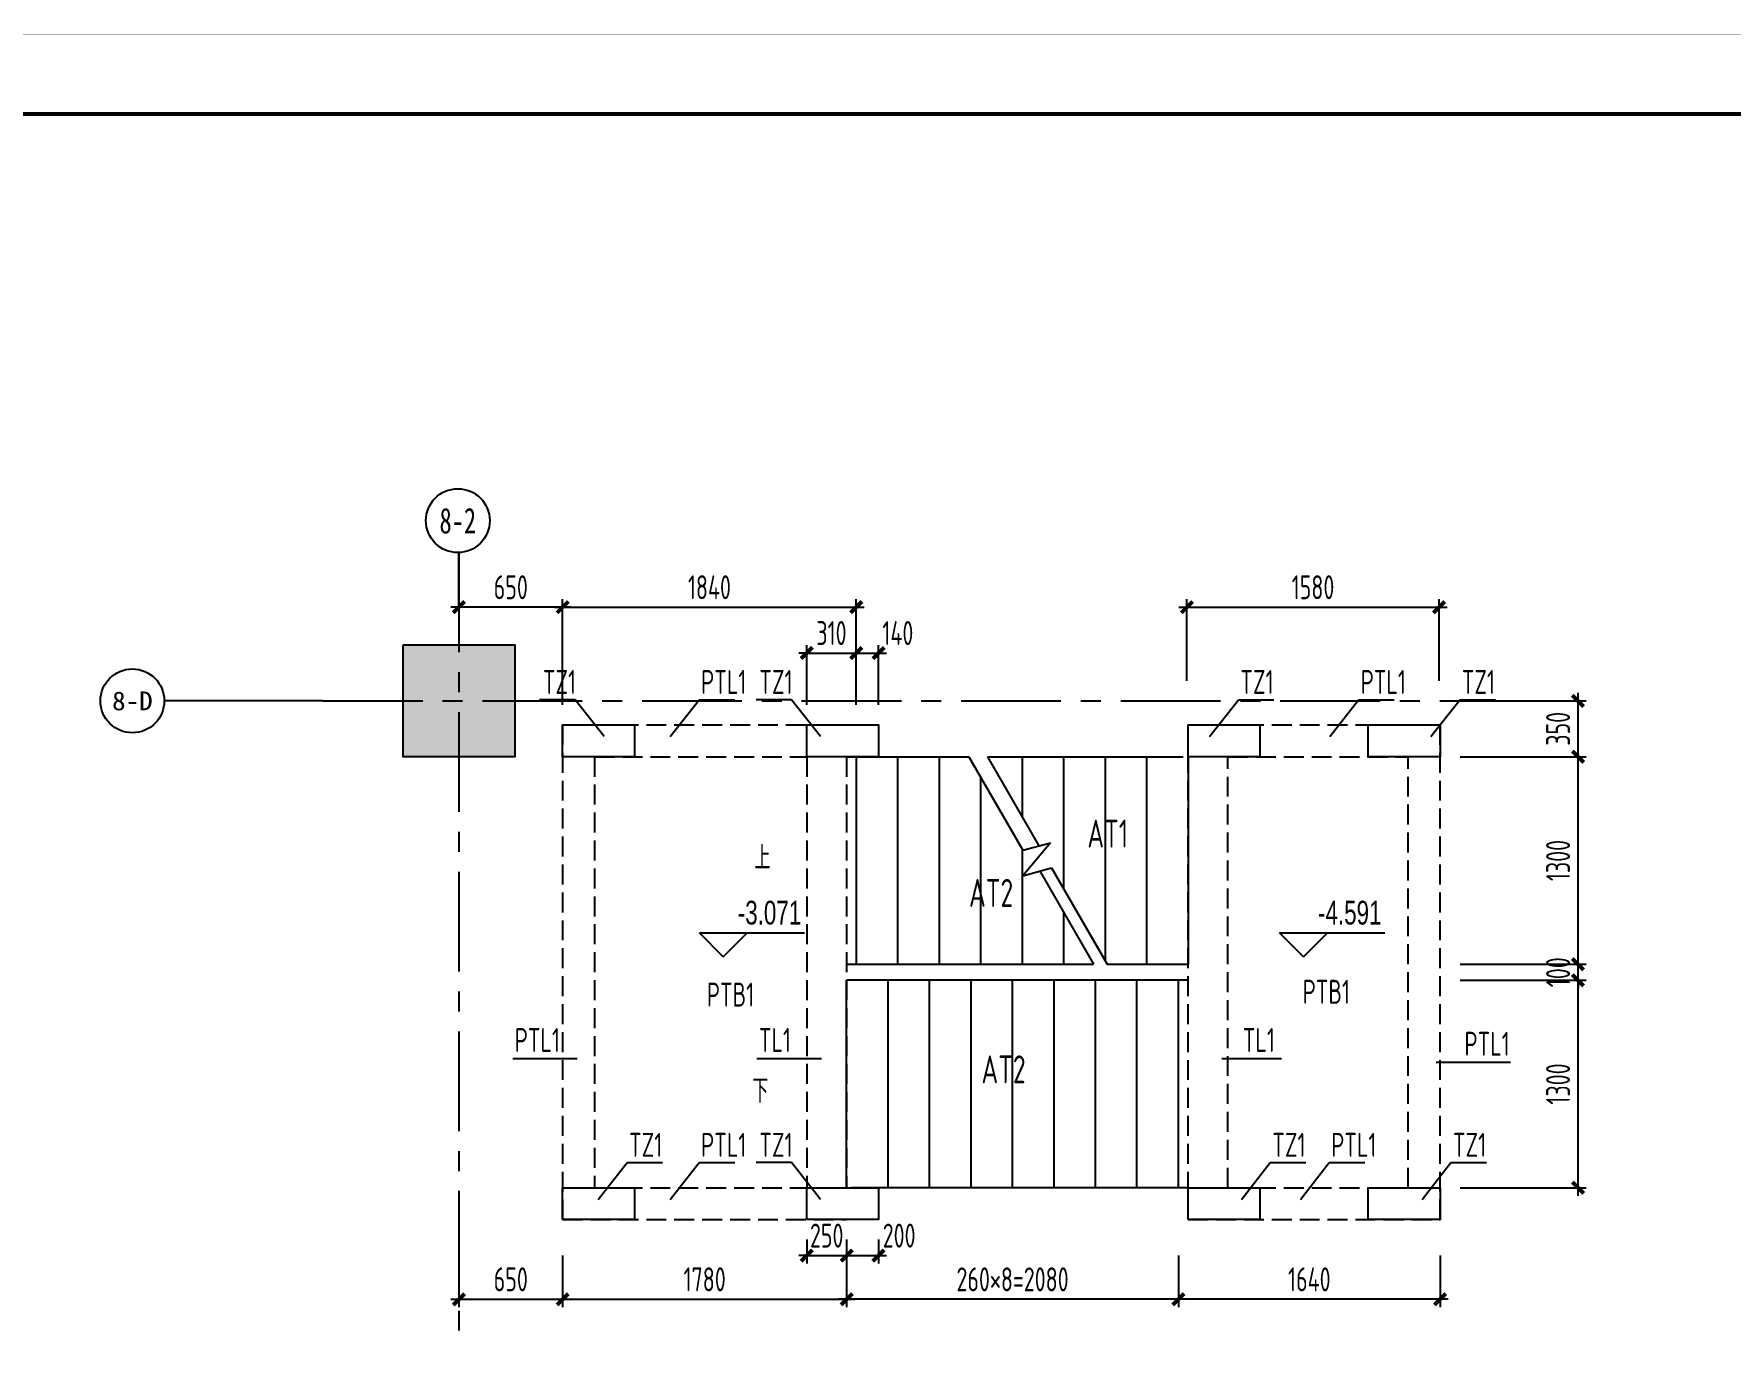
# Model space of a CAD drawing. Extents: x -187783 to -105087, y -63171 to 78346.
# Drawn here: x -149452 to -138821, y 7853 to 16192 of the extents above; entities that cross this region are included whole.
import ezdxf
from ezdxf.enums import TextEntityAlignment as Align

# ---------------------------------------------------------------- set-up
doc = ezdxf.new("R2010")
doc.units = 0
doc.header["$LTSCALE"] = 500
doc.linetypes.add('CENTER', pattern=[2, 1.25, -0.25, 0.25, -0.25])
doc.linetypes.add('DASH', pattern=[0.35, 0.25, -0.1])
doc.layers.get('0').update_dxf_attribs({"linetype": 'CONTINUOUS'})
doc.layers.get('Defpoints').update_dxf_attribs({"color": 167, "linetype": 'CONTINUOUS'})
for name, color, linetype in [('02-TEXT_轴号', 7, 'CONTINUOUS'), ('AXIS', 253, 'CENTER'), ('AXIS_TEXT', 7, 'CONTINUOUS'), ('DIM', 3, 'CONTINUOUS'), ('PUB_TEXT', 7, 'CONTINUOUS'), ('s-beam', 4, 'DASH'), ('s-colu', 40, 'CONTINUOUS'), ('s-colu-hatc', 16, 'CONTINUOUS'), ('s-dim', 3, 'CONTINUOUS'), ('S-DIM-B', 3, 'CONTINUOUS'), ('s-stair', 7, 'CONTINUOUS'), ('S_TEXT', 7, 'CONTINUOUS'), ('S_THIN', 7, 'CONTINUOUS')]:
    doc.layers.add(name, color=color, linetype=linetype)
doc.styles.add('_TCH_AXIS', font='')
doc.styles.add('_TCH_DIM', font='ros.shx', dxfattribs={"width": 0.8, "bigfont": 'jd.shx'})
doc.styles.add('COMPLEX', font='COMPLEX')
doc.styles.add('TSSD_Dimension', font='tssdeng.shx', dxfattribs={"width": 0.7, "bigfont": 'TSSDCHN.SHX'})
doc.styles.add('TSSD_Rein', font='Tssdeng.shx', dxfattribs={"width": 0.7, "bigfont": 'hztxt.shx'})
doc.styles.get('_TCH_AXIS').set_extended_font_data('STXihei')
doc.dimstyles.new('TSSD_50_50', dxfattribs={"dimtxt": 150, "dimasz": 50, "dimexe": 50, "dimexo": 125, "dimgap": 50, "dimtad": 1, "dimdec": 0, "dimzin": 0, "dimdsep": 46, "dimtxsty": 'TSSD_Dimension', "dimblk": 'ARCHTICK', "dimblk1": 'ARCHTICK', "dimblk2": 'ARCHTICK', "dimcen": 0, "dimdle": 50, "dimclrt": 7, "dimadec": 0, "dimazin": 0, "dimtfac": 1, "dimtdec": 0, "dimtix": 1, "dimtmove": 2, "dimatfit": 3, "dimfxl": 1, "dimtolj": 1, "dimtzin": 0, "dimarcsym": 0})

# ---------------------------------------------------------------- blocks, each defined once
blk = doc.blocks.new('_ArchTick')
at = {"color": 0, "const_width": 0.5}
blk.add_lwpolyline([(-0.71, -0.71), (0.71, 0.71)], dxfattribs=at)
blk = doc.blocks.new('*D330')
at = {"layer": 'Defpoints', "color": 0, "transparency": 16777216}
for p in [(-140638, 10264), (-139774, 10264), (-140638, 8964)]:
    blk.add_point(p, dxfattribs=at)
at = {"layer": 's-dim', "color": 0, "lineweight": -2, "transparency": 16777216}
for p, q in [((-139774, 8914), (-139774, 10314)), ((-140513, 10264), (-139724, 10264)), ((-140513, 8964), (-139724, 8964))]:
    blk.add_line(p, q, dxfattribs=at)
at = {"layer": 's-dim', "color": 0, "lineweight": -2, "transparency": 16777216, "xscale": 50, "yscale": 50, "zscale": 50}
for p, rotation in [((-139774, 10264), 90), ((-139774, 8964), 270)]:
    blk.add_blockref('_ArchTick', p, dxfattribs=dict(at, rotation=rotation))
at = {"layer": 's-dim', "color": 7, "transparency": 16777216, "insert": (-139899, 9614), "char_height": 150, "attachment_point": 5, "rotation": 90, "style": 'TSSD_Dimension'}
blk.add_mtext('\\A1;1300', dxfattribs=at)
blk = doc.blocks.new('*D331')
at = {"layer": 'Defpoints', "color": 0, "transparency": 16777216}
for p in [(-140638, 10364), (-139774, 10364), (-140638, 10264)]:
    blk.add_point(p, dxfattribs=at)
at = {"layer": 's-dim', "color": 0, "lineweight": -2, "transparency": 16777216}
for p, q in [((-140513, 10364), (-139724, 10364)), ((-139774, 10364), (-139774, 10414)), ((-139774, 10264), (-139774, 10364)), ((-140513, 10264), (-139724, 10264)), ((-139774, 10264), (-139774, 10214))]:
    blk.add_line(p, q, dxfattribs=at)
at = {"layer": 's-dim', "color": 0, "lineweight": -2, "transparency": 16777216, "xscale": 50, "yscale": 50, "zscale": 50}
for p, rotation in [((-139774, 10364), 270), ((-139774, 10264), 90)]:
    blk.add_blockref('_ArchTick', p, dxfattribs=dict(at, rotation=rotation))
at = {"layer": 's-dim', "color": 7, "transparency": 16777216, "insert": (-139899, 10314), "char_height": 150, "attachment_point": 5, "rotation": 90, "style": 'TSSD_Dimension'}
blk.add_mtext('\\A1;100', dxfattribs=at)
blk = doc.blocks.new('*D332')
at = {"layer": 'Defpoints', "color": 0, "transparency": 16777216}
for p in [(-140638, 11664), (-139774, 11664), (-140638, 10364)]:
    blk.add_point(p, dxfattribs=at)
at = {"layer": 's-dim', "color": 0, "lineweight": -2, "transparency": 16777216}
for p, q in [((-139774, 10314), (-139774, 11714)), ((-140513, 11664), (-139724, 11664)), ((-140513, 10364), (-139724, 10364))]:
    blk.add_line(p, q, dxfattribs=at)
at = {"layer": 's-dim', "color": 0, "lineweight": -2, "transparency": 16777216, "xscale": 50, "yscale": 50, "zscale": 50}
for p, rotation in [((-139774, 11664), 90), ((-139774, 10364), 270)]:
    blk.add_blockref('_ArchTick', p, dxfattribs=dict(at, rotation=rotation))
at = {"layer": 's-dim', "color": 7, "transparency": 16777216, "insert": (-139899, 11014), "char_height": 150, "attachment_point": 5, "rotation": 90, "style": 'TSSD_Dimension'}
blk.add_mtext('\\A1;1300', dxfattribs=at)
blk = doc.blocks.new('*D344')
at = {"layer": 'Defpoints', "color": 0, "transparency": 16777216}
for p in [(-144358, 8664), (-142278, 8664), (-144358, 8265)]:
    blk.add_point(p, dxfattribs=at)
at = {"layer": 's-dim', "color": 0, "lineweight": -2, "transparency": 16777216}
for p, q in [((-144358, 8539), (-144358, 8215)), ((-142278, 8539), (-142278, 8215)), ((-142228, 8265), (-144408, 8265))]:
    blk.add_line(p, q, dxfattribs=at)
at = {"layer": 's-dim', "color": 0, "lineweight": -2, "transparency": 16777216, "xscale": 50, "yscale": 50, "zscale": 50, "rotation": 180}
blk.add_blockref('_ArchTick', (-144358, 8265), dxfattribs=at)
at = {"layer": 's-dim', "color": 0, "lineweight": -2, "transparency": 16777216, "xscale": 50, "yscale": 50, "zscale": 50}
blk.add_blockref('_ArchTick', (-142278, 8265), dxfattribs=at)
at = {"layer": 's-dim', "color": 7, "transparency": 16777216, "insert": (-143318, 8390), "char_height": 150, "attachment_point": 5, "style": 'TSSD_Dimension'}
blk.add_mtext('\\A1;260×8=2080', dxfattribs=at)
blk = doc.blocks.new('*D345')
at = {"layer": 'Defpoints', "color": 0, "transparency": 16777216}
for p in [(-146788, 8664), (-146138, 8664), (-146138, 8265)]:
    blk.add_point(p, dxfattribs=at)
at = {"layer": 's-dim', "color": 0, "lineweight": -2, "transparency": 16777216}
for p, q in [((-146788, 8539), (-146788, 8215)), ((-146138, 8539), (-146138, 8215)), ((-146838, 8265), (-146088, 8265))]:
    blk.add_line(p, q, dxfattribs=at)
at = {"layer": 's-dim', "color": 0, "lineweight": -2, "transparency": 16777216, "xscale": 50, "yscale": 50, "zscale": 50, "rotation": 180}
blk.add_blockref('_ArchTick', (-146788, 8265), dxfattribs=at)
at = {"layer": 's-dim', "color": 0, "lineweight": -2, "transparency": 16777216, "xscale": 50, "yscale": 50, "zscale": 50}
blk.add_blockref('_ArchTick', (-146138, 8265), dxfattribs=at)
at = {"layer": 's-dim', "color": 7, "transparency": 16777216, "insert": (-146463, 8390), "char_height": 150, "attachment_point": 5, "style": 'TSSD_Dimension'}
blk.add_mtext('\\A1;650', dxfattribs=at)
blk = doc.blocks.new('*D346')
at = {"layer": 'Defpoints', "color": 0, "transparency": 16777216}
for p in [(-146138, 8664), (-144358, 8664), (-144358, 8265)]:
    blk.add_point(p, dxfattribs=at)
at = {"layer": 's-dim', "color": 0, "lineweight": -2, "transparency": 16777216}
for p, q in [((-146138, 8539), (-146138, 8215)), ((-144358, 8539), (-144358, 8215)), ((-146188, 8265), (-144308, 8265))]:
    blk.add_line(p, q, dxfattribs=at)
at = {"layer": 's-dim', "color": 0, "lineweight": -2, "transparency": 16777216, "xscale": 50, "yscale": 50, "zscale": 50, "rotation": 180}
blk.add_blockref('_ArchTick', (-146138, 8265), dxfattribs=at)
at = {"layer": 's-dim', "color": 0, "lineweight": -2, "transparency": 16777216, "xscale": 50, "yscale": 50, "zscale": 50}
blk.add_blockref('_ArchTick', (-144358, 8265), dxfattribs=at)
at = {"layer": 's-dim', "color": 7, "transparency": 16777216, "insert": (-145248, 8390), "char_height": 150, "attachment_point": 5, "style": 'TSSD_Dimension'}
blk.add_mtext('\\A1;1780', dxfattribs=at)
blk = doc.blocks.new('*D347')
at = {"layer": 'Defpoints', "color": 0, "transparency": 16777216}
for p in [(-142278, 8664), (-140638, 8664), (-142278, 8265)]:
    blk.add_point(p, dxfattribs=at)
at = {"layer": 's-dim', "color": 0, "lineweight": -2, "transparency": 16777216}
for p, q in [((-142278, 8539), (-142278, 8215)), ((-140638, 8539), (-140638, 8215)), ((-140588, 8265), (-142328, 8265))]:
    blk.add_line(p, q, dxfattribs=at)
at = {"layer": 's-dim', "color": 0, "lineweight": -2, "transparency": 16777216, "xscale": 50, "yscale": 50, "zscale": 50, "rotation": 180}
blk.add_blockref('_ArchTick', (-142278, 8265), dxfattribs=at)
at = {"layer": 's-dim', "color": 0, "lineweight": -2, "transparency": 16777216, "xscale": 50, "yscale": 50, "zscale": 50}
blk.add_blockref('_ArchTick', (-140638, 8265), dxfattribs=at)
at = {"layer": 's-dim', "color": 7, "transparency": 16777216, "insert": (-141458, 8390), "char_height": 150, "attachment_point": 5, "style": 'TSSD_Dimension'}
blk.add_mtext('\\A1;1640', dxfattribs=at)
blk = doc.blocks.new('*D348')
at = {"layer": 'Defpoints', "color": 0, "transparency": 16777216}
for p in [(-146788, 12601), (-146788, 12601), (-146138, 12119)]:
    blk.add_point(p, dxfattribs=at)
at = {"layer": 's-dim', "color": 0, "lineweight": -2, "transparency": 16777216}
for p, q in [((-146788, 12726), (-146788, 12651)), ((-146138, 12244), (-146138, 12651)), ((-146088, 12601), (-146838, 12601))]:
    blk.add_line(p, q, dxfattribs=at)
at = {"layer": 's-dim', "color": 0, "lineweight": -2, "transparency": 16777216, "xscale": 50, "yscale": 50, "zscale": 50, "rotation": 180}
blk.add_blockref('_ArchTick', (-146788, 12601), dxfattribs=at)
at = {"layer": 's-dim', "color": 0, "lineweight": -2, "transparency": 16777216, "xscale": 50, "yscale": 50, "zscale": 50}
blk.add_blockref('_ArchTick', (-146138, 12601), dxfattribs=at)
at = {"layer": 's-dim', "color": 7, "transparency": 16777216, "insert": (-146463, 12726), "char_height": 150, "attachment_point": 5, "style": 'TSSD_Dimension'}
blk.add_mtext('\\A1;650', dxfattribs=at)
blk = doc.blocks.new('*D349')
at = {"layer": 'Defpoints', "color": 0, "transparency": 16777216}
for p in [(-144298, 12601), (-146138, 11864), (-144298, 11864)]:
    blk.add_point(p, dxfattribs=at)
at = {"layer": 's-dim', "color": 0, "lineweight": -2, "transparency": 16777216}
for p, q in [((-146138, 11989), (-146138, 12651)), ((-144298, 11989), (-144298, 12651)), ((-146188, 12601), (-144248, 12601))]:
    blk.add_line(p, q, dxfattribs=at)
at = {"layer": 's-dim', "color": 0, "lineweight": -2, "transparency": 16777216, "xscale": 50, "yscale": 50, "zscale": 50, "rotation": 180}
blk.add_blockref('_ArchTick', (-146138, 12601), dxfattribs=at)
at = {"layer": 's-dim', "color": 0, "lineweight": -2, "transparency": 16777216, "xscale": 50, "yscale": 50, "zscale": 50}
blk.add_blockref('_ArchTick', (-144298, 12601), dxfattribs=at)
at = {"layer": 's-dim', "color": 7, "transparency": 16777216, "insert": (-145218, 12726), "char_height": 150, "attachment_point": 5, "style": 'TSSD_Dimension'}
blk.add_mtext('\\A1;1840', dxfattribs=at)
blk = doc.blocks.new('*D350')
at = {"layer": 'Defpoints', "color": 0, "transparency": 16777216}
for p in [(-140645, 12601), (-142225, 12014), (-140645, 12014)]:
    blk.add_point(p, dxfattribs=at)
at = {"layer": 's-dim', "color": 0, "lineweight": -2, "transparency": 16777216}
for p, q in [((-142225, 12139), (-142225, 12651)), ((-140645, 12139), (-140645, 12651)), ((-142275, 12601), (-140595, 12601))]:
    blk.add_line(p, q, dxfattribs=at)
at = {"layer": 's-dim', "color": 0, "lineweight": -2, "transparency": 16777216, "xscale": 50, "yscale": 50, "zscale": 50, "rotation": 180}
blk.add_blockref('_ArchTick', (-142225, 12601), dxfattribs=at)
at = {"layer": 's-dim', "color": 0, "lineweight": -2, "transparency": 16777216, "xscale": 50, "yscale": 50, "zscale": 50}
blk.add_blockref('_ArchTick', (-140645, 12601), dxfattribs=at)
at = {"layer": 's-dim', "color": 7, "transparency": 16777216, "insert": (-141435, 12726), "char_height": 150, "attachment_point": 5, "style": 'TSSD_Dimension'}
blk.add_mtext('\\A1;1580', dxfattribs=at)
blk = doc.blocks.new('*D351')
at = {"layer": 'Defpoints', "color": 0, "transparency": 16777216}
for p in [(-140638, 12014), (-139774, 12014), (-140638, 11664)]:
    blk.add_point(p, dxfattribs=at)
at = {"layer": 's-dim', "color": 0, "lineweight": -2, "transparency": 16777216}
for p, q in [((-140513, 12014), (-139724, 12014)), ((-139774, 11614), (-139774, 12064)), ((-140513, 11664), (-139724, 11664))]:
    blk.add_line(p, q, dxfattribs=at)
at = {"layer": 's-dim', "color": 0, "lineweight": -2, "transparency": 16777216, "xscale": 50, "yscale": 50, "zscale": 50}
for p, rotation in [((-139774, 12014), 90), ((-139774, 11664), 270)]:
    blk.add_blockref('_ArchTick', p, dxfattribs=dict(at, rotation=rotation))
at = {"layer": 's-dim', "color": 7, "transparency": 16777216, "insert": (-139899, 11839), "char_height": 150, "attachment_point": 5, "rotation": 90, "style": 'TSSD_Dimension'}
blk.add_mtext('\\A1;350', dxfattribs=at)
blk = doc.blocks.new('*D352')
at = {"layer": 'Defpoints', "color": 0, "transparency": 16777216}
for p in [(-144608, 8764), (-144358, 8764), (-144358, 8539)]:
    blk.add_point(p, dxfattribs=at)
at = {"layer": 's-dim', "color": 0, "lineweight": -2, "transparency": 16777216}
for p, q in [((-144608, 8639), (-144608, 8489)), ((-144358, 8639), (-144358, 8489)), ((-144608, 8539), (-144658, 8539)), ((-144608, 8539), (-144358, 8539)), ((-144358, 8539), (-144308, 8539))]:
    blk.add_line(p, q, dxfattribs=at)
at = {"layer": 's-dim', "color": 0, "lineweight": -2, "transparency": 16777216, "xscale": 50, "yscale": 50, "zscale": 50}
blk.add_blockref('_ArchTick', (-144608, 8539), dxfattribs=at)
at = {"layer": 's-dim', "color": 0, "lineweight": -2, "transparency": 16777216, "xscale": 50, "yscale": 50, "zscale": 50, "rotation": 180}
blk.add_blockref('_ArchTick', (-144358, 8539), dxfattribs=at)
at = {"layer": 's-dim', "color": 7, "transparency": 16777216, "insert": (-144483, 8664), "char_height": 150, "attachment_point": 5, "style": 'TSSD_Dimension'}
blk.add_mtext('\\A1;250', dxfattribs=at)
blk = doc.blocks.new('*D353')
at = {"layer": 'Defpoints', "color": 0, "transparency": 16777216}
for p in [(-144358, 8764), (-144158, 8764), (-144158, 8539)]:
    blk.add_point(p, dxfattribs=at)
at = {"layer": 's-dim', "color": 0, "lineweight": -2, "transparency": 16777216}
for p, q in [((-144358, 8639), (-144358, 8489)), ((-144158, 8639), (-144158, 8489)), ((-144408, 8539), (-144108, 8539))]:
    blk.add_line(p, q, dxfattribs=at)
at = {"layer": 's-dim', "color": 0, "lineweight": -2, "transparency": 16777216, "xscale": 50, "yscale": 50, "zscale": 50, "rotation": 180}
blk.add_blockref('_ArchTick', (-144358, 8539), dxfattribs=at)
at = {"layer": 's-dim', "color": 0, "lineweight": -2, "transparency": 16777216, "xscale": 50, "yscale": 50, "zscale": 50}
blk.add_blockref('_ArchTick', (-144158, 8539), dxfattribs=at)
at = {"layer": 's-dim', "color": 7, "transparency": 16777216, "insert": (-144029, 8664), "char_height": 150, "attachment_point": 5, "style": 'TSSD_Dimension'}
blk.add_mtext('\\A1;200', dxfattribs=at)
blk = doc.blocks.new('*D354')
at = {"layer": 'Defpoints', "color": 0, "transparency": 16777216}
for p in [(-144298, 12314), (-144298, 11989), (-144608, 11864)]:
    blk.add_point(p, dxfattribs=at)
at = {"layer": 's-dim', "color": 0, "lineweight": -2, "transparency": 16777216}
for p, q in [((-144608, 11989), (-144608, 12364)), ((-144298, 12114), (-144298, 12364)), ((-144608, 12314), (-144658, 12314)), ((-144608, 12314), (-144298, 12314)), ((-144298, 12314), (-144248, 12314))]:
    blk.add_line(p, q, dxfattribs=at)
at = {"layer": 's-dim', "color": 0, "lineweight": -2, "transparency": 16777216, "xscale": 50, "yscale": 50, "zscale": 50}
blk.add_blockref('_ArchTick', (-144608, 12314), dxfattribs=at)
at = {"layer": 's-dim', "color": 0, "lineweight": -2, "transparency": 16777216, "xscale": 50, "yscale": 50, "zscale": 50, "rotation": 180}
blk.add_blockref('_ArchTick', (-144298, 12314), dxfattribs=at)
at = {"layer": 's-dim', "color": 7, "transparency": 16777216, "insert": (-144453, 12439), "char_height": 150, "attachment_point": 5, "style": 'TSSD_Dimension'}
blk.add_mtext('\\A1;310', dxfattribs=at)
blk = doc.blocks.new('*D355')
at = {"layer": 'Defpoints', "color": 0, "transparency": 16777216}
for p in [(-144158, 12314), (-144298, 11989), (-144158, 11864)]:
    blk.add_point(p, dxfattribs=at)
at = {"layer": 's-dim', "color": 0, "lineweight": -2, "transparency": 16777216}
for p, q in [((-144298, 12114), (-144298, 12364)), ((-144158, 11989), (-144158, 12364)), ((-144348, 12314), (-144108, 12314))]:
    blk.add_line(p, q, dxfattribs=at)
at = {"layer": 's-dim', "color": 0, "lineweight": -2, "transparency": 16777216, "xscale": 50, "yscale": 50, "zscale": 50, "rotation": 180}
blk.add_blockref('_ArchTick', (-144298, 12314), dxfattribs=at)
at = {"layer": 's-dim', "color": 0, "lineweight": -2, "transparency": 16777216, "xscale": 50, "yscale": 50, "zscale": 50}
blk.add_blockref('_ArchTick', (-144158, 12314), dxfattribs=at)
at = {"layer": 's-dim', "color": 7, "transparency": 16777216, "insert": (-144037, 12439), "char_height": 150, "attachment_point": 5, "style": 'TSSD_Dimension'}
blk.add_mtext('\\A1;140', dxfattribs=at)
blk = doc.blocks.new('_AXISO')
blk.add_circle((0, 0), 0.5)
at = {"layer": 'AXIS_TEXT', "style": 'COMPLEX', "width": 1.041667}
blk.add_attdef('A', text='', height=0.56, dxfattribs=at).set_placement((-0.25, -0.28), (0.25, -0.28), align=Align.FIT)

msp = doc.modelspace()

# ---------------------------------------------------------------- hatches: boundary and pattern name
at = {"layer": 's-colu-hatc'}
h = msp.add_hatch(color=256, dxfattribs=at)
h.dxf.hatch_style = 1
h.paths.add_polyline_path([(-147138.3, 12364.2), (-146438.3, 12364.2), (-146438.3, 11664.2), (-147138.3, 11664.2)])

# ---------------------------------------------------------------- linework, layer by layer
for points, const_width in [([(-160908.6, -13508.8), (-108358.6, -13508.8), (-108358.6, 16191.2), (-160908.6, 16191.2)], 2.5), ([(-112108.6, 15691.2), (-159658.6, 15691.2), (-159658.6, -13008.8), (-112108.6, -13008.8)], 25)]:
    msp.add_lwpolyline(points, close=True, dxfattribs=dict(const_width=const_width))
at = {"layer": 'AXIS', "color": 1}
for p, q in [((-146788.3, 12943.5), (-146788.3, 8000.6)), ((-147640, 12014.2), (-140429, 12014.2))]:
    msp.add_line(p, q, dxfattribs=at)
at = {"layer": 'DIM'}
for p, q in [((-145131.1, 10410.5), (-145281.1, 10560.5)), ((-145281.1, 10560.5), (-144621.5, 10560.5)), ((-145131.1, 10410.5), (-144981.1, 10560.5)), ((-141494.3, 10410.5), (-141644.3, 10560.5)), ((-141644.3, 10560.5), (-140984.7, 10560.5)), ((-141494.3, 10410.5), (-141344.3, 10560.5))]:
    msp.add_line(p, q, dxfattribs=at)
at = {"layer": 's-beam'}
for p, q in [((-146138.3, 11864.2), (-144358.3, 11864.2)), ((-146138.3, 11864.2), (-146138.3, 8764.2)), ((-142218.3, 11864.2), (-140638.3, 11864.2)), ((-142218.3, 8764.2), (-142218.3, 11864.2)), ((-140638.3, 8764.2), (-140638.3, 11864.2)), ((-145938.3, 11664.2), (-144602.1, 11664.2)), ((-145938.3, 11664.2), (-145938.3, 8964.2)), ((-144608.3, 11664.2), (-144608.3, 8964.2)), ((-144358.3, 11664.2), (-144358.3, 8964.2)), ((-141968.3, 11664.2), (-140838.3, 11664.2)), ((-141968.3, 8964.2), (-141968.3, 11664.2)), ((-140838.3, 8964.2), (-140838.3, 11664.2)), ((-145938.3, 8964.2), (-144602.1, 8964.2)), ((-141968.3, 8964.2), (-140838.3, 8964.2)), ((-146138.3, 8764.2), (-144358.3, 8764.2)), ((-142218.3, 8764.2), (-140638.3, 8764.2))]:
    msp.add_line(p, q, dxfattribs=at)
at = {"layer": 's-colu'}
for points in [[(-147138.3, 12364.2), (-146438.3, 12364.2), (-146438.3, 11664.2), (-147138.3, 11664.2)], [(-146138.3, 11664.2), (-146138.3, 11864.2), (-145688.3, 11864.2), (-145688.3, 11664.2)], [(-144608.3, 11664.2), (-144608.3, 11864.2), (-144158.3, 11864.2), (-144158.3, 11664.2)], [(-142218.3, 11664.2), (-142218.3, 11864.2), (-141768.3, 11864.2), (-141768.3, 11664.2)], [(-141088.3, 11664.2), (-141088.3, 11864.2), (-140638.3, 11864.2), (-140638.3, 11664.2)], [(-146138.3, 8764.2), (-146138.3, 8964.2), (-145688.3, 8964.2), (-145688.3, 8764.2)], [(-144608.3, 8764.2), (-144608.3, 8964.2), (-144158.3, 8964.2), (-144158.3, 8764.2)], [(-142218.3, 8764.2), (-142218.3, 8964.2), (-141768.3, 8964.2), (-141768.3, 8764.2)], [(-141088.3, 8764.2), (-141088.3, 8964.2), (-140638.3, 8964.2), (-140638.3, 8764.2)]]:
    msp.add_lwpolyline(points, close=True, dxfattribs=at)
at = {"layer": 's-dim'}
for p, q in [((-146788.3, 12601.4), (-146788.3, 12943.5)), ((-147640, 12014.2), (-148634.6, 12014.2))]:
    msp.add_line(p, q, dxfattribs=at)
msp.add_circle((-148834.6, 12014.2), 200, dxfattribs=at)
at = {"layer": 'S-DIM-B', "ltscale": 0.001}
for points in [[(-144784.6, 9584.2, 0, 0, 0), (-141783.5, 9584.2, 0, 0, 0), (-141783.5, 11044.2, 0, 0, 0), (-142618.3, 11044.2, 40, 0, 0), (-142768.3, 11044.2, 0, 0, 0)], [(-144760.5, 11044.2, 0, 0, 0), (-144034.2, 11044.2, 40, 0, 0), (-143884.2, 11044.2, 0, 0, 0)]]:
    msp.add_lwpolyline(points, format="xyseb", dxfattribs=at)
at = {"layer": 's-stair'}
for p, q in [((-144358.3, 11664.2), (-143591.3, 11664.2)), ((-144298.3, 11664.2), (-144298.3, 10364.2)), ((-144038.3, 11664.2), (-144038.3, 10364.2)), ((-143778.3, 11664.2), (-143778.3, 10364.2)), ((-143591.3, 11664.2), (-143253.2, 11078.6)), ((-143475.8, 11664.2), (-142248.3, 11664.2)), ((-143475.8, 11664.2), (-143153.2, 11105.4)), ((-143258.3, 11664.2), (-143258.3, 11287.4)), ((-142998.3, 11664.2), (-142998.3, 10837.1)), ((-142738.3, 11664.2), (-142738.3, 10386.7)), ((-142478.3, 11664.2), (-142478.3, 10364.2)), ((-142218.3, 11664.2), (-142218.3, 10364.2)), ((-143518.3, 11537.7), (-143518.3, 10364.2)), ((-143258.3, 11087.4), (-143258.3, 10364.2)), ((-143080.9, 11124.8), (-143253.8, 10918.7)), ((-143253.2, 11078.6), (-143080.9, 11124.8)), ((-143253.8, 10918.7), (-143073.4, 10967.1)), ((-143073.4, 10967.1), (-142725.3, 10364.2)), ((-143143.4, 10940.3), (-142810.7, 10364.2)), ((-142998.3, 10689), (-142998.3, 10364.2)), ((-144358.3, 10364.2), (-142810.7, 10364.2)), ((-144328.3, 10364.2), (-142840.7, 10364.2)), ((-142725.3, 10364.2), (-142248.3, 10364.2)), ((-142725.3, 10364.2), (-142218.3, 10364.2)), ((-144358.3, 8964.2), (-144358.3, 10264.2)), ((-142218.3, 10264.2), (-144358.3, 10264.2)), ((-142218.3, 10264.2), (-144328.3, 10264.2)), ((-144098.3, 8964.2), (-144098.3, 10264.2)), ((-143838.3, 8964.2), (-143838.3, 10264.2)), ((-143578.3, 8964.2), (-143578.3, 10264.2)), ((-143318.3, 8964.2), (-143318.3, 10264.2)), ((-143058.3, 8964.2), (-143058.3, 10264.2)), ((-142798.3, 8964.2), (-142798.3, 10264.2)), ((-142538.3, 8964.2), (-142538.3, 10264.2)), ((-142278.3, 8964.2), (-142278.3, 10264.2)), ((-142218.3, 8964.2), (-144328.3, 8964.2))]:
    msp.add_line(p, q, dxfattribs=at)
at = {"layer": 'S_THIN'}
for p, q in [((-146059.3, 12021.6), (-146282.5, 12021.6)), ((-145878.5, 11791), (-146059.3, 12021.6)), ((-145463.7, 11791), (-145282.9, 12021.6)), ((-145282.9, 12021.6), (-145059.7, 12021.6)), ((-144702.7, 12021.6), (-144925.9, 12021.6)), ((-144521.9, 11791), (-144702.7, 12021.6)), ((-142083.7, 11791), (-141902.8, 12021.6)), ((-141902.8, 12021.6), (-141679.7, 12021.6)), ((-141329.7, 11791), (-141148.9, 12021.6)), ((-141148.9, 12021.6), (-140925.8, 12021.6)), ((-140695.7, 11791), (-140514.9, 12021.6)), ((-140514.9, 12021.6), (-140291.7, 12021.6)), ((-146451, 9773.4), (-146046.3, 9773.4)), ((-144920.5, 9773.4), (-144515.8, 9773.4)), ((-142007.3, 9773.4), (-141631.9, 9773.4)), ((-140664.1, 9749.6), (-140196.7, 9749.6)), ((-145915.1, 8891), (-145734.3, 9121.6)), ((-145734.3, 9121.6), (-145511.1, 9121.6)), ((-145463.7, 8891), (-145282.9, 9121.6)), ((-145282.9, 9121.6), (-145059.7, 9121.6)), ((-144702.7, 9121.6), (-144925.9, 9121.6)), ((-144521.9, 8891), (-144702.7, 9121.6)), ((-141883.6, 8891), (-141702.8, 9121.6)), ((-141702.8, 9121.6), (-141479.6, 9121.6)), ((-141514.3, 8891), (-141333.5, 9121.6)), ((-141333.5, 9121.6), (-141110.4, 9121.6)), ((-140751.4, 8891), (-140570.6, 9121.6)), ((-140570.6, 9121.6), (-140347.4, 9121.6))]:
    msp.add_line(p, q, dxfattribs=at)

# ---------------------------------------------------------------- block references
at = {"layer": 's-dim'}
ref = msp.add_blockref('_AXISO', (-146795, 13143.4), dxfattribs=dict(at, xscale=400, yscale=400, zscale=400))
ref.add_attrib('A', '8-2', dxfattribs={"layer": '02-TEXT_轴号', "height": 160.28, "style": '_TCH_AXIS', "width": 0.743037}).set_placement((-146909.8, 13063.3), (-146680.2, 13063.3), align=Align.FIT)

# ---------------------------------------------------------------- texts
at = {"layer": '02-TEXT_轴号', "style": '_TCH_AXIS', "width": 0.990716}
msp.add_text('8-D', height=117.55, dxfattribs=at).set_placement((-148961.6, 11955.4), (-148707.5, 11955.4), align=Align.FIT)
at = {"layer": 'PUB_TEXT', "style": '_TCH_DIM', "width": 0.705882}
for s, height, p in [('上', 148.8, (-144935.6, 10956.7)), ('-3.071', 148.75, (-145040.5, 10613)), ('-4.591', 148.75, (-141403.7, 10613)), ('下', 148.8, (-144948.9, 9496.7))]:
    msp.add_text(s, height=height, dxfattribs=at).set_placement(p)
at = {"layer": 's-dim', "color": 0, "insert": (-142593.6, 11270.1), "char_height": 175, "width": 439.113, "attachment_point": 3, "style": 'TSSD_Rein'}
msp.add_mtext('AT1', dxfattribs=at)
at = {"layer": 's-dim', "color": 0, "char_height": 175, "attachment_point": 3, "style": 'TSSD_Rein'}
for insert in [(-143314, 10898.6), (-143236.1, 9793)]:
    msp.add_mtext_dynamic_manual_height_columns('AT2', width=439.113, gutter_width=875, heights=[0], dxfattribs=dict(at, insert=insert))
at = {"layer": 'S_TEXT', "ltscale": 99, "style": 'TSSD_Dimension', "width": 0.7}
for s, p in [('TZ1', (-146261.7, 12057.7)), ('PTL1', (-145270.3, 12057.7)), ('TZ1', (-144905.1, 12057.7)), ('TZ1', (-141890.3, 12057.7)), ('PTL1', (-141136.4, 12057.7)), ('TZ1', (-140502.3, 12057.7)), ('PTB1', (-145234.3, 10099)), ('PTB1', (-141500, 10116.6)), ('PTL1', (-146438.4, 9814.6)), ('TL1', (-144907.9, 9814.6)), ('TL1', (-141874.9, 9814.6)), ('PTL1', (-140485.9, 9790.7)), ('TZ1', (-145721.7, 9157.7)), ('PTL1', (-145270.3, 9157.7)), ('TZ1', (-144905.1, 9157.7)), ('TZ1', (-141690.2, 9157.7)), ('PTL1', (-141321, 9157.7)), ('TZ1', (-140558, 9157.7))]:
    msp.add_text(s, height=150, dxfattribs=at).set_placement(p)

# ---------------------------------------------------------------- dimensions: what is measured, and where the dimension line sits
at = {"layer": 's-dim'}
for base, p1, p2, angle, picture, middle in [((-146788.3, 12601.4), (-146138.3, 12119.4), (-146788.3, 12601.4), 180, '*D348', (-146463.3, 12726.4)), ((-144298.3, 12601.4), (-146138.3, 11864.2), (-144298.3, 11864.2), 180, '*D349', (-145218.3, 12726.4)), ((-139773.9, 12014.2), (-140638.3, 11664.2), (-140638.3, 12014.2), 90, '*D351', (-139898.9, 11839.2)), ((-146138.3, 8265.5), (-146788.3, 8664.2), (-146138.3, 8664.2), 180, '*D345', (-146463.3, 8390.5)), ((-144358.3, 8265.5), (-146138.3, 8664.2), (-144358.3, 8664.2), 180, '*D346', (-145248.3, 8390.5)), ((-142278.3, 8265.5), (-140638.3, 8664.2), (-142278.3, 8664.2), 180, '*D347', (-141458.3, 8390.5))]:
    dim = msp.add_linear_dim(base=base, p1=p1, p2=p2, angle=angle, dimstyle='TSSD_50_50', dxfattribs=at)
    dim.commit()
    dim.dimension.update_dxf_attribs({"geometry": picture, "text_midpoint": middle})
for base, p1, p2, picture, middle in [((-140645.4, 12601.4), (-142225.4, 12014.2), (-140645.4, 12014.2), '*D350', (-141435.4, 12726.4)), ((-144298.3, 12313.8), (-144608.3, 11864.2), (-144298.3, 11989.2), '*D354', (-144453.3, 12438.8)), ((-144358.3, 8539.2), (-144608.3, 8764.2), (-144358.3, 8764.2), '*D352', (-144483.3, 8664.2))]:
    dim = msp.add_linear_dim(base=base, p1=p1, p2=p2, dimstyle='TSSD_50_50', dxfattribs=at)
    dim.commit()
    dim.dimension.update_dxf_attribs({"geometry": picture, "text_midpoint": middle})
for base, p1, p2, picture, middle in [((-144158.3, 12313.8), (-144298.3, 11989.2), (-144158.3, 11864.2), '*D355', (-144037.3, 12438.8)), ((-144158.3, 8539.2), (-144358.3, 8764.2), (-144158.3, 8764.2), '*D353', (-144029.2, 8664.2))]:
    dim = msp.add_linear_dim(base=base, p1=p1, p2=p2, dimstyle='TSSD_50_50', dxfattribs=at)
    dim.commit()
    dim.dimension.update_dxf_attribs({"geometry": picture, "text_midpoint": middle, "dimtype": 128})
for p1, p2, picture, middle in [((-140638.3, 10364.2), (-140638.3, 11664.2), '*D332', (-139898.9, 11014.2)), ((-140638.3, 10264.2), (-140638.3, 10364.2), '*D331', (-139898.9, 10314.2)), ((-140638.3, 8964.2), (-140638.3, 10264.2), '*D330', (-139898.9, 9614.2))]:
    dim = msp.add_aligned_dim(p1=p1, p2=p2, distance=-864.3, dimstyle='TSSD_50_50', dxfattribs=at)
    dim.commit()
    dim.dimension.update_dxf_attribs({"geometry": picture, "text_midpoint": middle})
dim = msp.add_linear_dim(base=(-144358.3, 8265.5), p1=(-142278.3, 8664.2), p2=(-144358.3, 8664.2), angle=180, text='260×8=2080', dimstyle='TSSD_50_50', dxfattribs=at)
dim.commit()
dim.dimension.update_dxf_attribs({"geometry": '*D344', "text_midpoint": (-143318.3, 8390.5)})

doc.saveas('drawing.dxf')
